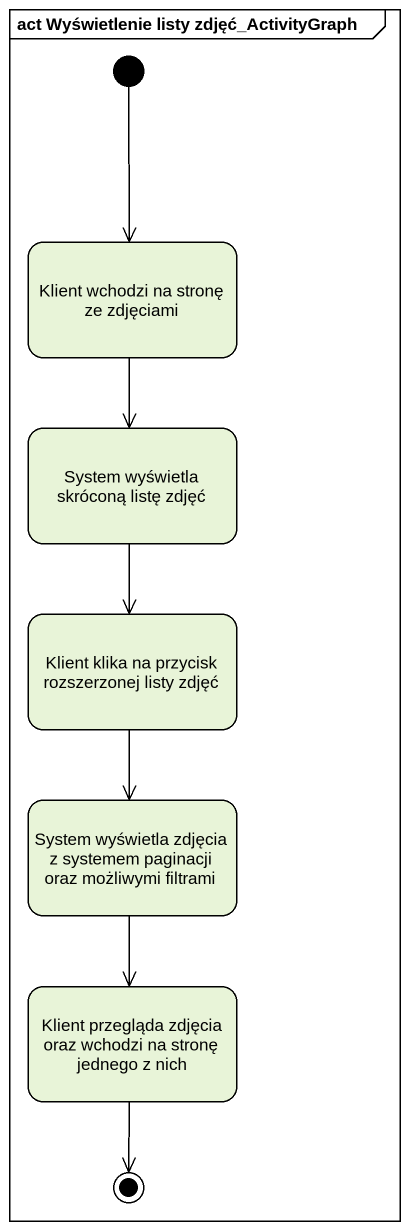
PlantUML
@startuml
mainframe act Wyświetlenie listy zdjęć_ActivityGraph
hide empty description
state "Klient wchodzi na stronę ze zdjęciami" as Klient_wchodzi_na_stronę_ze
state "System wyświetla skróconą listę zdjęć" as System_wyświetla_skróconą
state "Klient klika na przycisk rozszerzonej listy zdjęć" as Klient_klika_na_przycisk
state "System wyświetla zdjęcia z systemem paginacji oraz możliwymi filtrami" as System_wyświetla_zdjęcia_z
state "Klient przegląda zdjęcia oraz wchodzi na stronę jednego z nich" as Klient_przegląda_zdjęcia
[*] --> Klient_wchodzi_na_stronę_ze
Klient_wchodzi_na_stronę_ze --> System_wyświetla_skróconą
System_wyświetla_skróconą --> Klient_klika_na_przycisk
Klient_klika_na_przycisk --> System_wyświetla_zdjęcia_z
System_wyświetla_zdjęcia_z --> Klient_przegląda_zdjęcia
Klient_przegląda_zdjęcia --> [*]
@enduml
